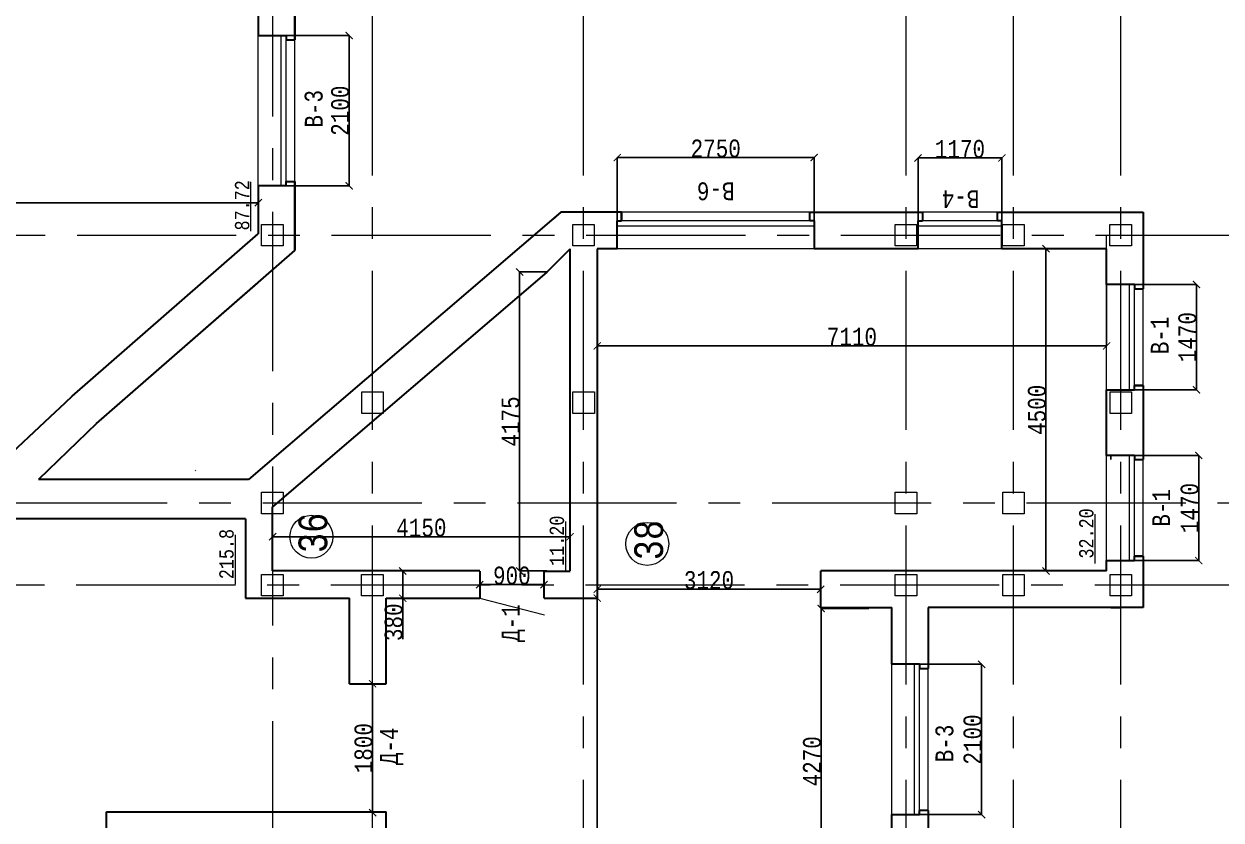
# Model space of a CAD drawing. Header units: millimetres. Extents: x -689206 to 4969298, y -1019800 to 703299.
# Drawn here: x -157068 to -140350, y -454345 to -443226 of the extents above; entities that cross this region are included whole.
import ezdxf

# ---------------------------------------------------------------- set-up
doc = ezdxf.new("R2010")
doc.units = ezdxf.units.MM
doc.linetypes.add('JIS_02_4.0', pattern=[5.5, 4, -1.5])
doc.linetypes.add('осеваяX2', pattern=[101.6, 63.5, -12.7, 12.7, -12.7])
for name, color, linetype, lineweight in [('несущие', 7, 'Continuous', 30), ('ОКНА', 250, 'Continuous', 20), ('ПЕРЕГОРОДКИ', 252, 'Continuous', 9), ('РАЗМЕРЫ', 7, 'Continuous', 9), ('сваи', 7, 'JIS_02_4.0', 30), ('стены', 7, 'Continuous', 20)]:
    doc.layers.add(name, color=color, linetype=linetype, lineweight=lineweight)
doc.layers.add('четотам', color=7, linetype='Continuous')
doc.styles.add('Аннотативный', font='isocteur.ttf', dxfattribs={"width": 0.7, "height": 250})
doc.dimstyles.new('Аннотативный', dxfattribs={"dimscale": 0, "dimtxt": 250, "dimasz": 100, "dimexe": 1.25, "dimexo": 0.625, "dimtad": 1, "dimdec": 0, "dimtxsty": 'Аннотативный', "dimblk": 'ARCHTICK', "dimcen": 2.5, "dimadec": 0, "dimazin": 0, "dimtfac": 1, "dimtdec": 0, "dimtmove": 0, "dimatfit": 3, "dimfxl": 1, "dimarcsym": 0})

# ---------------------------------------------------------------- blocks, each defined once
blk = doc.blocks.new('_ArchTick')
at = {"color": 0, "linetype": 'ByBlock', "const_width": 0.15}
blk.add_lwpolyline([(-0.5, -0.5), (0.5, 0.5)], dxfattribs=at)
blk = doc.blocks.new('*D3016')
at = {"layer": 'Defpoints', "color": 0, "lineweight": 30, "transparency": 16777216}
for p in [(-142795, -446365), (-142793, -446365), (-142795, -450866)]:
    blk.add_point(p, dxfattribs=at)
at = {"layer": 'стены', "color": 0, "lineweight": -2, "transparency": 16777216}
for p, q in [((-142794, -446365), (-142796, -446365)), ((-142795, -450866), (-142795, -446365)), ((-142795, -450866), (-142796, -450866))]:
    blk.add_line(p, q, dxfattribs=at)
at = {"layer": 'стены', "color": 0, "lineweight": -2, "transparency": 16777216, "xscale": 100, "yscale": 100, "zscale": 100}
for p, rotation in [((-142795, -446365), 90), ((-142795, -450866), 270)]:
    blk.add_blockref('_ArchTick', p, dxfattribs=dict(at, rotation=rotation))
at = {"layer": 'стены', "color": 0, "lineweight": 5, "transparency": 16777216, "insert": (-142920, -448615), "char_height": 250, "attachment_point": 5, "rotation": 90, "style": 'Аннотативный'}
blk.add_mtext('4500', dxfattribs=at)
blk = doc.blocks.new('*D2978')
at = {"layer": 'Defpoints', "color": 0, "lineweight": 30, "transparency": 16777216}
for p in [(-145935, -451389), (-145268, -451389), (-145268, -455661)]:
    blk.add_point(p, dxfattribs=at)
at = {"layer": 'стены', "color": 0, "lineweight": -2, "transparency": 16777216}
for p, q in [((-145269, -451389), (-145937, -451389)), ((-145935, -455661), (-145935, -451389)), ((-145269, -455661), (-145937, -455661))]:
    blk.add_line(p, q, dxfattribs=at)
at = {"layer": 'стены', "color": 0, "lineweight": -2, "transparency": 16777216, "xscale": 100, "yscale": 100, "zscale": 100}
for p, rotation in [((-145935, -451389), 90), ((-145935, -455661), 270)]:
    blk.add_blockref('_ArchTick', p, dxfattribs=dict(at, rotation=rotation))
at = {"layer": 'стены', "color": 0, "lineweight": 5, "transparency": 16777216, "insert": (-146061, -453525), "char_height": 250, "attachment_point": 5, "rotation": 90, "style": 'Аннотативный'}
blk.add_mtext('4270', dxfattribs=at)
blk = doc.blocks.new('*D2980')
at = {"layer": 'Defpoints', "color": 0, "lineweight": 30, "transparency": 16777216}
for p in [(-150146, -446690), (-149765, -446690), (-149765, -450866)]:
    blk.add_point(p, dxfattribs=at)
at = {"layer": 'стены', "color": 0, "lineweight": -2, "transparency": 16777216}
for p, q in [((-149766, -446690), (-150147, -446690)), ((-150146, -450866), (-150146, -446690)), ((-149766, -450866), (-150147, -450866))]:
    blk.add_line(p, q, dxfattribs=at)
at = {"layer": 'стены', "color": 0, "lineweight": -2, "transparency": 16777216, "xscale": 100, "yscale": 100, "zscale": 100}
for p, rotation in [((-150146, -446690), 90), ((-150146, -450866), 270)]:
    blk.add_blockref('_ArchTick', p, dxfattribs=dict(at, rotation=rotation))
at = {"layer": 'стены', "color": 0, "lineweight": 5, "transparency": 16777216, "insert": (-150271, -448778), "char_height": 250, "attachment_point": 5, "rotation": 90, "style": 'Аннотативный'}
blk.add_mtext('4175', dxfattribs=at)
blk = doc.blocks.new('*D3066')
at = {"layer": 'Defpoints', "color": 0, "lineweight": 30, "transparency": 16777216}
for p in [(-144581, -445098), (-144581, -446365), (-143411, -446365)]:
    blk.add_point(p, dxfattribs=at)
at = {"layer": 'ОКНА', "color": 0, "lineweight": -2, "transparency": 16777216}
for p, q in [((-144581, -446365), (-144581, -445097)), ((-143411, -445098), (-144581, -445098)), ((-143411, -446365), (-143411, -445097))]:
    blk.add_line(p, q, dxfattribs=at)
at = {"layer": 'ОКНА', "color": 0, "lineweight": -2, "transparency": 16777216, "xscale": 100, "yscale": 100, "zscale": 100}
for p, rotation in [((-144581, -445098), 179.9999999999743), ((-143411, -445098), 359.9999999999743)]:
    blk.add_blockref('_ArchTick', p, dxfattribs=dict(at, rotation=rotation))
at = {"layer": 'ОКНА', "color": 0, "lineweight": 5, "transparency": 16777216, "insert": (-143996, -444973), "char_height": 250, "attachment_point": 5, "style": 'Аннотативный'}
blk.add_mtext('1170', dxfattribs=at)
blk = doc.blocks.new('*D3088')
at = {"layer": 'Defpoints', "color": 0, "linetype": 'ByBlock', "lineweight": 30, "transparency": 16777216}
for p in [(-144949, -452170), (-143694, -452170), (-144949, -454270)]:
    blk.add_point(p, dxfattribs=at)
at = {"layer": 'РАЗМЕРЫ', "color": 0, "linetype": 'ByBlock', "lineweight": -2, "transparency": 16777216}
for p, q in [((-144948, -452170), (-143692, -452170)), ((-143694, -454270), (-143694, -452170)), ((-144948, -454270), (-143692, -454270))]:
    blk.add_line(p, q, dxfattribs=at)
at = {"layer": 'РАЗМЕРЫ', "color": 0, "linetype": 'ByBlock', "lineweight": -2, "transparency": 16777216, "xscale": 100, "yscale": 100, "zscale": 100}
for p, rotation in [((-143694, -452170), 90), ((-143694, -454270), 270)]:
    blk.add_blockref('_ArchTick', p, dxfattribs=dict(at, rotation=rotation))
at = {"layer": 'РАЗМЕРЫ', "color": 0, "linetype": 'ByBlock', "lineweight": 5, "transparency": 16777216, "insert": (-143819, -453220), "char_height": 250, "attachment_point": 5, "rotation": 90, "style": 'Аннотативный'}
blk.add_mtext('2100', dxfattribs=at)
blk = doc.blocks.new('*D3089')
at = {"layer": 'Defpoints', "color": 0, "linetype": 'ByBlock', "lineweight": 30, "transparency": 16777216}
for p in [(-141949, -449252), (-140661, -449252), (-141949, -450722)]:
    blk.add_point(p, dxfattribs=at)
at = {"layer": 'РАЗМЕРЫ', "color": 0, "linetype": 'ByBlock', "lineweight": -2, "transparency": 16777216}
for p, q in [((-141949, -449252), (-140660, -449252)), ((-140661, -450722), (-140661, -449252)), ((-141949, -450722), (-140660, -450722))]:
    blk.add_line(p, q, dxfattribs=at)
at = {"layer": 'РАЗМЕРЫ', "color": 0, "linetype": 'ByBlock', "lineweight": -2, "transparency": 16777216, "xscale": 100, "yscale": 100, "zscale": 100}
for p, rotation in [((-140661, -449252), 90), ((-140661, -450722), 270)]:
    blk.add_blockref('_ArchTick', p, dxfattribs=dict(at, rotation=rotation))
at = {"layer": 'РАЗМЕРЫ', "color": 0, "linetype": 'ByBlock', "lineweight": 5, "transparency": 16777216, "insert": (-140787, -449987), "char_height": 250, "attachment_point": 5, "rotation": 90, "style": 'Аннотативный'}
blk.add_mtext('1470', dxfattribs=at)
blk = doc.blocks.new('*D3090')
at = {"layer": 'Defpoints', "color": 0, "linetype": 'ByBlock', "lineweight": 30, "transparency": 16777216}
for p in [(-141949, -446865), (-141949, -448335), (-140693, -448335)]:
    blk.add_point(p, dxfattribs=at)
at = {"layer": 'РАЗМЕРЫ', "color": 0, "linetype": 'ByBlock', "lineweight": -2, "transparency": 16777216}
for p, q in [((-141949, -446865), (-140692, -446865)), ((-140693, -446865), (-140693, -448335)), ((-141949, -448335), (-140692, -448335))]:
    blk.add_line(p, q, dxfattribs=at)
at = {"layer": 'РАЗМЕРЫ', "color": 0, "linetype": 'ByBlock', "lineweight": -2, "transparency": 16777216, "xscale": 100, "yscale": 100, "zscale": 100}
for p, rotation in [((-140693, -446865), 90), ((-140693, -448335), 270)]:
    blk.add_blockref('_ArchTick', p, dxfattribs=dict(at, rotation=rotation))
at = {"layer": 'РАЗМЕРЫ', "color": 0, "linetype": 'ByBlock', "lineweight": 5, "transparency": 16777216, "insert": (-140819, -447600), "char_height": 250, "attachment_point": 5, "rotation": 90, "style": 'Аннотативный'}
blk.add_mtext('1470', dxfattribs=at)
blk = doc.blocks.new('*D3091')
at = {"layer": 'Defpoints', "color": 0, "linetype": 'ByBlock', "lineweight": 30, "transparency": 16777216}
for p in [(-148782, -445092), (-148782, -446365), (-146032, -446365)]:
    blk.add_point(p, dxfattribs=at)
at = {"layer": 'РАЗМЕРЫ', "color": 0, "linetype": 'ByBlock', "lineweight": -2, "transparency": 16777216}
for p, q in [((-148782, -446365), (-148782, -445091)), ((-146032, -445092), (-148782, -445092)), ((-146032, -446365), (-146032, -445091))]:
    blk.add_line(p, q, dxfattribs=at)
at = {"layer": 'РАЗМЕРЫ', "color": 0, "linetype": 'ByBlock', "lineweight": -2, "transparency": 16777216, "xscale": 100, "yscale": 100, "zscale": 100, "rotation": 180}
blk.add_blockref('_ArchTick', (-148782, -445092), dxfattribs=at)
at = {"layer": 'РАЗМЕРЫ', "color": 0, "linetype": 'ByBlock', "lineweight": -2, "transparency": 16777216, "xscale": 100, "yscale": 100, "zscale": 100}
blk.add_blockref('_ArchTick', (-146032, -445092), dxfattribs=at)
at = {"layer": 'РАЗМЕРЫ', "color": 0, "linetype": 'ByBlock', "lineweight": 5, "transparency": 16777216, "insert": (-147407, -444967), "char_height": 250, "attachment_point": 5, "style": 'Аннотативный'}
blk.add_mtext('2750', dxfattribs=at)
blk = doc.blocks.new('*D3098')
at = {"layer": 'Defpoints', "color": 0, "linetype": 'ByBlock', "lineweight": 30, "transparency": 16777216}
for p in [(-153796, -443387), (-152526, -443387), (-153796, -445487)]:
    blk.add_point(p, dxfattribs=at)
at = {"layer": 'РАЗМЕРЫ', "color": 0, "linetype": 'ByBlock', "lineweight": -2, "transparency": 16777216}
for p, q in [((-153796, -443387), (-152524, -443387)), ((-152526, -445487), (-152526, -443387)), ((-153796, -445487), (-152524, -445487))]:
    blk.add_line(p, q, dxfattribs=at)
at = {"layer": 'РАЗМЕРЫ', "color": 0, "linetype": 'ByBlock', "lineweight": -2, "transparency": 16777216, "xscale": 100, "yscale": 100, "zscale": 100}
for p, rotation in [((-152526, -443387), 90), ((-152526, -445487), 270)]:
    blk.add_blockref('_ArchTick', p, dxfattribs=dict(at, rotation=rotation))
at = {"layer": 'РАЗМЕРЫ', "color": 0, "linetype": 'ByBlock', "lineweight": 5, "transparency": 16777216, "insert": (-152651, -444437), "char_height": 250, "attachment_point": 5, "rotation": 90, "style": 'Аннотативный'}
blk.add_mtext('2100', dxfattribs=at)
blk = doc.blocks.new('*D3100')
at = {"layer": 'Defpoints', "color": 0, "linetype": 'ByBlock', "lineweight": 30, "transparency": 16777216}
for p in [(-168551, -445722), (-153796, -445722), (-153796, -445722)]:
    blk.add_point(p, dxfattribs=at)
at = {"layer": 'РАЗМЕРЫ', "color": 0, "linetype": 'ByBlock', "lineweight": -2, "transparency": 16777216}
for p, q in [((-168551, -445722), (-168551, -445721)), ((-168551, -445722), (-153796, -445722)), ((-153796, -445722), (-153796, -445721))]:
    blk.add_line(p, q, dxfattribs=at)
at = {"layer": 'РАЗМЕРЫ', "color": 0, "linetype": 'ByBlock', "lineweight": -2, "transparency": 16777216, "xscale": 100, "yscale": 100, "zscale": 100, "rotation": 180}
blk.add_blockref('_ArchTick', (-168551, -445722), dxfattribs=at)
at = {"layer": 'РАЗМЕРЫ', "color": 0, "linetype": 'ByBlock', "lineweight": -2, "transparency": 16777216, "xscale": 100, "yscale": 100, "zscale": 100}
blk.add_blockref('_ArchTick', (-153796, -445722), dxfattribs=at)
at = {"layer": 'РАЗМЕРЫ', "color": 0, "linetype": 'ByBlock', "lineweight": 5, "transparency": 16777216, "insert": (-161174, -445597), "char_height": 250, "attachment_point": 5, "style": 'Аннотативный'}
blk.add_mtext('14760', dxfattribs=at)
blk = doc.blocks.new('*D3101')
at = {"layer": 'Defpoints', "color": 0, "linetype": 'ByBlock', "lineweight": 30, "transparency": 16777216}
for p in [(-153595, -450388), (-153595, -450866), (-149441, -450866)]:
    blk.add_point(p, dxfattribs=at)
at = {"layer": 'РАЗМЕРЫ', "color": 0, "linetype": 'ByBlock', "lineweight": -2, "transparency": 16777216}
for p, q in [((-153595, -450865), (-153595, -450387)), ((-149441, -450388), (-153595, -450388)), ((-149441, -450865), (-149441, -450387))]:
    blk.add_line(p, q, dxfattribs=at)
at = {"layer": 'РАЗМЕРЫ', "color": 0, "linetype": 'ByBlock', "lineweight": -2, "transparency": 16777216, "xscale": 100, "yscale": 100, "zscale": 100, "rotation": 180}
blk.add_blockref('_ArchTick', (-153595, -450388), dxfattribs=at)
at = {"layer": 'РАЗМЕРЫ', "color": 0, "linetype": 'ByBlock', "lineweight": -2, "transparency": 16777216, "xscale": 100, "yscale": 100, "zscale": 100}
blk.add_blockref('_ArchTick', (-149441, -450388), dxfattribs=at)
at = {"layer": 'РАЗМЕРЫ', "color": 0, "linetype": 'ByBlock', "lineweight": 5, "transparency": 16777216, "insert": (-151518, -450262), "char_height": 250, "attachment_point": 5, "style": 'Аннотативный'}
blk.add_mtext('4150', dxfattribs=at)
blk = doc.blocks.new('*D3124')
at = {"layer": 'Defpoints', "color": 0, "linetype": 'ByBlock', "lineweight": 30, "transparency": 16777216}
for p in [(-151779, -450866), (-151779, -451246), (-151779, -451246)]:
    blk.add_point(p, dxfattribs=at)
at = {"layer": 'РАЗМЕРЫ', "color": 0, "linetype": 'ByBlock', "lineweight": -2, "transparency": 16777216}
for p, q in [((-151779, -450866), (-151780, -450866)), ((-151779, -450866), (-151779, -451246)), ((-151779, -451246), (-151780, -451246)), ((-151779, -451246), (-151779, -451819))]:
    blk.add_line(p, q, dxfattribs=at)
at = {"layer": 'РАЗМЕРЫ', "color": 0, "linetype": 'ByBlock', "lineweight": -2, "transparency": 16777216, "xscale": 100, "yscale": 100, "zscale": 100}
for p, rotation in [((-151779, -450866), 90), ((-151779, -451246), 270)]:
    blk.add_blockref('_ArchTick', p, dxfattribs=dict(at, rotation=rotation))
at = {"layer": 'РАЗМЕРЫ', "color": 0, "linetype": 'ByBlock', "lineweight": 5, "transparency": 16777216, "insert": (-151904, -451582), "char_height": 250, "attachment_point": 5, "rotation": 90, "style": 'Аннотативный'}
blk.add_mtext('380', dxfattribs=at)
blk = doc.blocks.new('*D3083')
at = {"layer": 'Defpoints', "color": 0, "linetype": 'ByBlock', "lineweight": 30, "transparency": 16777216}
for p in [(-152199, -452441), (-152199, -454241), (-152199, -454241)]:
    blk.add_point(p, dxfattribs=at)
at = {"layer": 'РАЗМЕРЫ', "color": 0, "linetype": 'ByBlock', "lineweight": -2, "transparency": 16777216}
for p, q in [((-152200, -452441), (-152201, -452441)), ((-152199, -452441), (-152199, -454241)), ((-152200, -454241), (-152201, -454241))]:
    blk.add_line(p, q, dxfattribs=at)
at = {"layer": 'РАЗМЕРЫ', "color": 0, "linetype": 'ByBlock', "lineweight": -2, "transparency": 16777216, "xscale": 100, "yscale": 100, "zscale": 100}
for p, rotation in [((-152199, -452441), 90), ((-152199, -454241), 270)]:
    blk.add_blockref('_ArchTick', p, dxfattribs=dict(at, rotation=rotation))
at = {"layer": 'РАЗМЕРЫ', "color": 0, "linetype": 'ByBlock', "lineweight": 5, "transparency": 16777216, "insert": (-152325, -453341), "char_height": 250, "attachment_point": 5, "rotation": 90, "style": 'Аннотативный'}
blk.add_mtext('1800', dxfattribs=at)
blk = doc.blocks.new('*D3174')
at = {"layer": 'Defpoints', "color": 0, "linetype": 'ByBlock', "lineweight": 30, "transparency": 16777216}
for p in [(-149061, -446365), (-141949, -446365), (-149061, -447723)]:
    blk.add_point(p, dxfattribs=at)
at = {"layer": 'РАЗМЕРЫ', "color": 0, "linetype": 'ByBlock', "lineweight": -2, "transparency": 16777216}
for p, q in [((-149061, -446366), (-149061, -447724)), ((-141949, -446366), (-141949, -447724)), ((-141949, -447723), (-149061, -447723))]:
    blk.add_line(p, q, dxfattribs=at)
at = {"layer": 'РАЗМЕРЫ', "color": 0, "linetype": 'ByBlock', "lineweight": -2, "transparency": 16777216, "xscale": 100, "yscale": 100, "zscale": 100, "rotation": 180}
blk.add_blockref('_ArchTick', (-149061, -447723), dxfattribs=at)
at = {"layer": 'РАЗМЕРЫ', "color": 0, "linetype": 'ByBlock', "lineweight": -2, "transparency": 16777216, "xscale": 100, "yscale": 100, "zscale": 100}
blk.add_blockref('_ArchTick', (-141949, -447723), dxfattribs=at)
at = {"layer": 'РАЗМЕРЫ', "color": 0, "linetype": 'ByBlock', "lineweight": 9, "transparency": 16777216, "insert": (-145505, -447597), "char_height": 250, "attachment_point": 5, "style": 'Аннотативный'}
blk.add_mtext('7110', dxfattribs=at)
blk = doc.blocks.new('*D3175')
at = {"layer": 'Defpoints', "color": 0, "linetype": 'ByBlock', "lineweight": 30, "transparency": 16777216}
for p in [(-149061, -451121), (-149061, -451121), (-145941, -451121)]:
    blk.add_point(p, dxfattribs=at)
at = {"layer": 'РАЗМЕРЫ', "color": 0, "linetype": 'ByBlock', "lineweight": -2, "transparency": 16777216}
for p, q in [((-149061, -451120), (-149061, -451119)), ((-145941, -451121), (-149061, -451121)), ((-145941, -451120), (-145941, -451119))]:
    blk.add_line(p, q, dxfattribs=at)
at = {"layer": 'РАЗМЕРЫ', "color": 0, "linetype": 'ByBlock', "lineweight": -2, "transparency": 16777216, "xscale": 100, "yscale": 100, "zscale": 100, "rotation": 180}
blk.add_blockref('_ArchTick', (-149061, -451121), dxfattribs=at)
at = {"layer": 'РАЗМЕРЫ', "color": 0, "linetype": 'ByBlock', "lineweight": -2, "transparency": 16777216, "xscale": 100, "yscale": 100, "zscale": 100}
blk.add_blockref('_ArchTick', (-145941, -451121), dxfattribs=at)
at = {"layer": 'РАЗМЕРЫ', "color": 0, "linetype": 'ByBlock', "lineweight": 5, "transparency": 16777216, "insert": (-147501, -450995), "char_height": 250, "attachment_point": 5, "style": 'Аннотативный'}
blk.add_mtext('3120', dxfattribs=at)
blk = doc.blocks.new('*D3185')
at = {"layer": 'Defpoints', "color": 0, "lineweight": 30, "ltscale": 150, "transparency": 16777216}
for p in [(-150704, -451057), (-150704, -451057), (-149804, -451057)]:
    blk.add_point(p, dxfattribs=at)
at = {"layer": 'РАЗМЕРЫ', "color": 0, "lineweight": -2, "ltscale": 150, "transparency": 16777216}
for p, q in [((-150704, -451057), (-150704, -451056)), ((-149804, -451057), (-150704, -451057)), ((-149804, -451058), (-149804, -451058))]:
    blk.add_line(p, q, dxfattribs=at)
at = {"layer": 'РАЗМЕРЫ', "color": 0, "lineweight": -2, "ltscale": 150, "transparency": 16777216, "xscale": 100, "yscale": 100, "zscale": 100, "rotation": 180}
blk.add_blockref('_ArchTick', (-150704, -451057), dxfattribs=at)
at = {"layer": 'РАЗМЕРЫ', "color": 0, "lineweight": -2, "ltscale": 150, "transparency": 16777216, "xscale": 100, "yscale": 100, "zscale": 100}
blk.add_blockref('_ArchTick', (-149804, -451057), dxfattribs=at)
at = {"layer": 'РАЗМЕРЫ', "color": 0, "lineweight": 5, "ltscale": 150, "transparency": 16777216, "insert": (-150254, -450932), "char_height": 250, "attachment_point": 5, "style": 'Аннотативный'}
blk.add_mtext('900', dxfattribs=at)
blk = doc.blocks.new('*D3192')
at = {"layer": 'Defpoints', "color": 0, "lineweight": 30, "ltscale": 15000, "transparency": 16777216}
for p in [(-149061, -451246), (-149061, -451246), (-149061, -467545)]:
    blk.add_point(p, dxfattribs=at)
at = {"layer": 'сваи', "color": 0, "lineweight": -2, "ltscale": 15000, "transparency": 16777216}
for p, q in [((-149062, -451246), (-149063, -451246)), ((-149061, -467545), (-149061, -451246)), ((-149061, -467545), (-149060, -467545))]:
    blk.add_line(p, q, dxfattribs=at)
at = {"layer": 'сваи', "color": 0, "lineweight": -2, "ltscale": 15000, "transparency": 16777216, "xscale": 100, "yscale": 100, "zscale": 100}
for p, rotation in [((-149061, -451246), 90), ((-149061, -467545), 270)]:
    blk.add_blockref('_ArchTick', p, dxfattribs=dict(at, rotation=rotation))
at = {"layer": 'сваи', "color": 0, "lineweight": 5, "ltscale": 15000, "transparency": 16777216, "insert": (-149187, -459395), "char_height": 250, "attachment_point": 5, "rotation": 90, "style": 'Аннотативный'}
blk.add_mtext('16300', dxfattribs=at)

msp = doc.modelspace()

# ---------------------------------------------------------------- linework, layer by layer
at = {"layer": 'несущие', "lineweight": 30}
for p, q in [((-141949.4, -445855.5), (-141439.4, -445855.5)), ((-141439.4, -445855.5), (-141439.4, -446925)), ((-141949.4, -446865), (-141949.4, -446365.5)), ((-141949.4, -449251.5), (-141949.4, -448335)), ((-141439.4, -448275), (-141439.4, -449311.5)), ((-141949.4, -450865.5), (-141949.4, -450721.5)), ((-141949.4, -450865.5), (-141949.4, -450721.5)), ((-141439.4, -450661.5), (-141439.4, -451375.5)), ((-141439.4, -451375.5), (-141949.4, -451375.5)), ((-141887, -451375.5), (-141749.4, -451375.5))]:
    msp.add_line(p, q, dxfattribs=at)
at = {"layer": 'несущие', "color": 0}
for p, q in [((-144581.1, -446365.5), (-144581.1, -445975.5)), ((-143411.1, -446365.5), (-143411.1, -445975.5)), ((-149765.4, -446690.4), (-149441.4, -446365.5)), ((-149441.4, -450865.5), (-149441.4, -446365.5)), ((-149061.4, -446365.5), (-149061.4, -451245.5)), ((-153975.5, -450140), (-153975.5, -451245.5)), ((-153975.5, -450865.5), (-153975.5, -451245.5)), ((-153975.5, -451245.5), (-152519.4, -451245.5)), ((-152009.4, -451245.5), (-150703.7, -451245.5)), ((-149803.7, -451245.5), (-149061.4, -451245.5)), ((-145941.4, -451375.5), (-144949.1, -451375.5)), ((-144949.1, -452169.9), (-144949.1, -451375.5)), ((-144439.1, -451375.5), (-144439.1, -452229.9)), ((-144439.1, -454209.9), (-144439.1, -455529.1)), ((-144949.1, -455661), (-144949.1, -454269.9))]:
    msp.add_line(p, q, dxfattribs=at)
at = {"layer": 'несущие', "color": 18, "linetype": 'ByBlock', "lineweight": 30, "true_color": 0x000000}
msp.add_line((-156570.4, -448590.7), (-156630.8, -448647.1), dxfattribs=at)
at = {"layer": 'ОКНА', "lineweight": 13}
for p, q in [((-153476.3, -445486.9), (-153476.3, -443386.9)), ((-153406.3, -445426.9), (-153406.3, -443446.9)), ((-148782.5, -446045.5), (-146032.5, -446045.5)), ((-146092.5, -445975.5), (-148722.5, -445975.5)), ((-143411.1, -445975.5), (-144581.1, -445975.5)), ((-144581.1, -446045.5), (-143411.1, -446045.5)), ((-141629.4, -448335), (-141629.4, -446865)), ((-141559.4, -448275), (-141559.4, -446925)), ((-141629.4, -450721.5), (-141629.4, -449251.5)), ((-141559.4, -450661.5), (-141559.4, -449311.5)), ((-144629.1, -454269.9), (-144629.1, -452169.9)), ((-144559.1, -454269.9), (-144559.1, -452169.9))]:
    msp.add_line(p, q, dxfattribs=at)
at = {"layer": 'ОКНА'}
msp.add_line((-153406.3, -445486.9), (-153476.3, -445486.9), dxfattribs=at)
at = {"layer": 'ОКНА', "color": 0}
msp.add_line((-141949.4, -446365.5), (-141949.4, -446175.5), dxfattribs=at)
at = {"layer": 'ОКНА', "color": 0, "lineweight": 15}
for p, q in [((-141949.4, -448335), (-141949.4, -446865)), ((-141949.4, -450721.5), (-141949.4, -449251.5)), ((-141439.4, -450661.5), (-141439.4, -449311.5))]:
    msp.add_line(p, q, dxfattribs=at)
at = {"layer": 'ОКНА', "color": 18, "lineweight": 30, "true_color": 0x000000}
for p, q in [((-141559.4, -446865), (-141559.4, -446925)), ((-141559.4, -446925), (-141439.4, -446925)), ((-141559.4, -448335), (-141559.4, -448275)), ((-141439.4, -448275), (-141559.4, -448275)), ((-141559.4, -449251.5), (-141559.4, -449311.5)), ((-141559.4, -449311.5), (-141439.4, -449311.5)), ((-141559.4, -450721.5), (-141559.4, -450661.5)), ((-141439.4, -450661.5), (-141559.4, -450661.5))]:
    msp.add_line(p, q, dxfattribs=at)
at = {"layer": 'ОКНА', "color": 0, "lineweight": 13}
for p, q in [((-141439.4, -448275), (-141439.4, -446925)), ((-144949.1, -454269.9), (-144949.1, -452169.9)), ((-144439.1, -454209.9), (-144439.1, -452229.9))]:
    msp.add_line(p, q, dxfattribs=at)
at = {"layer": 'ОКНА', "color": 7, "lineweight": 30, "true_color": 0xffffff}
for p, q in [((-141559.4, -448275), (-141439.4, -448275)), ((-141559.4, -450661.5), (-141439.4, -450661.5))]:
    msp.add_line(p, q, dxfattribs=at)
at = {"layer": 'ПЕРЕГОРОДКИ', "linetype": 'ByBlock', "lineweight": 9, "ltscale": 35}
msp.add_line((-150703.7, -451245.5), (-149796.8, -451478.3), dxfattribs=at)
at = {"layer": 'РАЗМЕРЫ', "linetype": 'осеваяX2', "lineweight": 5, "ltscale": 35}
for p, q in [((-153598.7, -424515.6), (-153598.7, -491568.3)), ((-167956.5, -449915.8), (-132779.1, -449915.8)), ((-132779.1, -451065.5), (-182620.4, -451065.5))]:
    msp.add_line(p, q, dxfattribs=at)
at = {"layer": 'РАЗМЕРЫ', "lineweight": 30}
for p, q in [((-153796.3, -442706.1), (-153796.3, -443386.9)), ((-153286.3, -442836.1), (-153286.3, -443446.9)), ((-153406.3, -443386.9), (-153406.3, -443446.9)), ((-153406.3, -443446.9), (-153286.3, -443446.9)), ((-153796.3, -445486.9), (-153796.3, -446042.1)), ((-153406.3, -445486.9), (-153406.3, -445426.9)), ((-153406.3, -445426.9), (-153286.3, -445426.9)), ((-153286.3, -445426.9), (-153286.3, -446391.1)), ((-148722.5, -445975.5), (-148722.5, -445855.5)), ((-148722.5, -445855.5), (-148722.5, -445975.5)), ((-146092.5, -445975.5), (-146092.5, -445855.5)), ((-144521.1, -445855.5), (-144521.1, -445975.5)), ((-143471.1, -445975.5), (-143471.1, -445855.5)), ((-153796.3, -446042.1), (-153796.3, -446159.3)), ((-148782.5, -445975.5), (-148722.5, -445975.5)), ((-146032.5, -445975.5), (-146092.5, -445975.5)), ((-144581.1, -445975.5), (-144521.1, -445975.5)), ((-143411.1, -445975.5), (-143471.1, -445975.5)), ((-156394.9, -448426.8), (-153796.3, -446159.3)), ((-156056.7, -448808.5), (-153286.3, -446391.1)), ((-156570.4, -448590.7), (-156394.9, -448426.8)), ((-144559.1, -452169.9), (-144559.1, -452229.9)), ((-144559.1, -452229.9), (-144439.1, -452229.9)), ((-144559.1, -454269.9), (-144559.1, -454209.9)), ((-144439.1, -454209.9), (-144559.1, -454209.9))]:
    msp.add_line(p, q, dxfattribs=at)
at = {"layer": 'РАЗМЕРЫ'}
for p, q in [((-153796.3, -445486.9), (-153796.3, -443386.9)), ((-153286.3, -445426.9), (-153286.3, -443446.9)), ((-153897.4, -446121.8), (-153897.4, -445432.5)), ((-142107.4, -450760.8), (-142107.4, -450071.6)), ((-149501.6, -450862.7), (-149501.6, -450173.4)), ((-154115.7, -451049), (-154115.7, -450359.8))]:
    msp.add_line(p, q, dxfattribs=at)
at = {"layer": 'РАЗМЕРЫ', "lineweight": 13}
for p, q in [((-146092.5, -445855.5), (-148722.5, -445855.5)), ((-143471.1, -445855.5), (-144521.1, -445855.5)), ((-146032.5, -446365.5), (-148782.5, -446365.5)), ((-143401.4, -446365.5), (-144581.1, -446365.5))]:
    msp.add_line(p, q, dxfattribs=at)
at = {"layer": 'РАЗМЕРЫ', "linetype": 'ByBlock', "lineweight": 30}
for p, q in [((-156630.8, -448647.1), (-157499.2, -449458.3)), ((-156056.7, -448808.5), (-156866.7, -449587.4)), ((-153932.6, -449588.2), (-156866.7, -449587.4)), ((-152519.4, -452440.5), (-152009.4, -452440.5)), ((-155915.1, -460690), (-155915.1, -454230)), ((-152009.4, -454620.6), (-152009.4, -454230))]:
    msp.add_line(p, q, dxfattribs=at)
at = {"layer": 'РАЗМЕРЫ', "lineweight": 30, "ltscale": 150}
for p, q in [((-150703.7, -450868.8), (-150703.7, -451245.5)), ((-149803.7, -451245.5), (-149803.7, -450868.8)), ((-149803.7, -450868.8), (-149441.4, -450868.8)), ((-155915.1, -454230), (-152009.4, -454230))]:
    msp.add_line(p, q, dxfattribs=at)
at = {"layer": 'стены', "linetype": 'осеваяX2', "lineweight": 5, "ltscale": 35}
for p, q in [((-152199.4, -491568.3), (-152199.4, -424515.6)), ((-149251.4, -491568.3), (-149251.4, -424515.6)), ((-144749.4, -491568.3), (-144749.4, -424515.6)), ((-143249.4, -491568.3), (-143249.4, -424515.6)), ((-141749.4, -491568.3), (-141749.4, -424515.6)), ((-181218.9, -446175.5), (-132779.1, -446175.5))]:
    msp.add_line(p, q, dxfattribs=at)
at = {"layer": 'стены', "lineweight": 30}
for p, q in [((-153286.3, -443446.9), (-153286.3, -442836.1)), ((-153406.3, -445486.9), (-153796.3, -445486.9)), ((-153286.3, -446391.1), (-153286.3, -445426.9)), ((-149568.9, -445855.5), (-153932.6, -449588.2)), ((-149571, -445855.5), (-149681.4, -445951.7)), ((-148722.5, -445855.5), (-149568.9, -445855.5)), ((-146092.5, -445855.5), (-144521.1, -445855.5)), ((-143471.1, -445855.5), (-141887, -445855.5)), ((-148782.5, -446365.5), (-149061.4, -446365.5)), ((-144581.1, -446365.5), (-146032.5, -446365.5)), ((-141949.4, -446365.5), (-143411.1, -446365.5)), ((-149765.4, -446690.4), (-153595.5, -449970.7)), ((-156056.7, -448808.5), (-153796.3, -446836.1)), ((-156056.7, -448808.5), (-153807.3, -446845.8)), ((-151560.5, -448228), (-151560.5, -448227.8)), ((-151680.5, -448332.5), (-151680.5, -448330.5)), ((-154675.4, -449460.2), (-154674.4, -449460.7)), ((-153595.5, -450865.5), (-153595.5, -449970.7)), ((-153975.5, -450140), (-160114.9, -450140)), ((-150703.7, -450865.5), (-153595.5, -450865.5)), ((-141949.4, -450865.5), (-145941.4, -450865.5)), ((-145941.4, -451375.5), (-145941.4, -450865.5)), ((-152519.4, -452440.5), (-152519.4, -451245.5)), ((-152009.4, -452440.5), (-152009.4, -451245.5)), ((-141887, -451375.5), (-144439.1, -451375.5)), ((-144559.1, -452169.9), (-144949.1, -452169.9)), ((-144949.1, -454269.9), (-144559.1, -454269.9))]:
    msp.add_line(p, q, dxfattribs=at)
at = {"layer": 'стены', "color": 18, "lineweight": 30, "true_color": 0x000000}
for p, q in [((-153796.3, -443386.9), (-153406.3, -443386.9)), ((-148782.5, -446365.5), (-148782.5, -445975.5)), ((-146032.5, -445975.5), (-146032.5, -446365.5)), ((-141559.4, -446865), (-141949.4, -446865)), ((-141949.4, -448335), (-141559.4, -448335)), ((-141559.4, -449251.5), (-141949.4, -449251.5)), ((-141949.4, -450721.5), (-141559.4, -450721.5))]:
    msp.add_line(p, q, dxfattribs=at)
at = {"layer": 'стены'}
for p, q in [((-148722.5, -445855.5), (-149568.9, -445855.5)), ((-146092.5, -445855.5), (-145462, -445855.5)), ((-142832, -445855.5), (-142301.4, -445855.5)), ((-141887, -445855.5), (-142397, -445855.5))]:
    msp.add_line(p, q, dxfattribs=at)
at = {"layer": 'стены', "color": 152, "lineweight": 25, "true_color": 0x2776bb}
msp.add_line((-141887, -449311.2), (-141887, -449251.2), dxfattribs=at)
at = {"layer": 'стены', "lineweight": 20}
for points in [[(-153748.7, -446325.5), (-153748.7, -446025.5), (-153448.7, -446025.5), (-153448.7, -446325.5)], [(-149403.4, -446325.5), (-149403.4, -446025.5), (-149103.4, -446025.5), (-149103.4, -446325.5)], [(-144901.4, -446325.5), (-144901.4, -446025.5), (-144601.4, -446025.5), (-144601.4, -446325.5)], [(-143401.4, -446325.5), (-143401.4, -446025.5), (-143101.4, -446025.5), (-143101.4, -446325.5)], [(-141901.4, -446325.5), (-141901.4, -446025.5), (-141601.4, -446025.5), (-141601.4, -446325.5)], [(-152350.4, -448665.6), (-152350.4, -448365.6), (-152050.4, -448365.6), (-152050.4, -448665.6)], [(-149401.4, -448665.6), (-149401.4, -448365.6), (-149101.4, -448365.6), (-149101.4, -448665.6)], [(-141899.4, -448665.6), (-141899.4, -448365.6), (-141599.4, -448365.6), (-141599.4, -448665.6)], [(-144899.4, -450065.8), (-144899.4, -449765.8), (-144599.4, -449765.8), (-144599.4, -450065.8)], [(-143399.4, -450065.8), (-143399.4, -449765.8), (-143099.4, -449765.8), (-143099.4, -450065.8)], [(-153748.7, -451215.5), (-153748.7, -450915.5), (-153448.7, -450915.5), (-153448.7, -451215.5)], [(-152353.2, -451215.5), (-152353.2, -450915.5), (-152053.2, -450915.5), (-152053.2, -451215.5)], [(-144899.4, -451215.5), (-144899.4, -450915.5), (-144599.4, -450915.5), (-144599.4, -451215.5)], [(-143399.4, -451215.5), (-143399.4, -450915.5), (-143099.4, -450915.5), (-143099.4, -451215.5)], [(-141899.4, -451215.5), (-141899.4, -450915.5), (-141599.4, -450915.5), (-141599.4, -451215.5)]]:
    msp.add_lwpolyline(points, close=True, dxfattribs=at)
at = {"layer": 'стены'}
msp.add_lwpolyline([(-153748.7, -450065.8), (-153748.7, -449765.8), (-153448.7, -449765.8), (-153448.7, -450065.8)], close=True, dxfattribs=at)
at = {"layer": 'четотам', "lineweight": 13}
for centre in [(-153053.7, -450388.1), (-148363.7, -450488.3)]:
    msp.add_circle(centre, 300, dxfattribs=at)

# ---------------------------------------------------------------- texts
at = {"layer": 'РАЗМЕРЫ', "lineweight": 20, "ltscale": 150, "char_height": 250, "width": 922.913, "attachment_point": 1, "style": 'Аннотативный'}
for s, insert, rotation in [('В-3', (-153145.5, -444674.6), 90.25592), ('В-6', (-147143.7, -445688.3), 180), ('В-4', (-143723.7, -445798.3), 180), ('В-1', (-141330.9, -447838.3), 90), ('В-1', (-141310.9, -450248.3), 90), ('Д-1', (-150394.3, -451858.3), 90), ('Д-4', (-152094.3, -453578.3), 90), ('В-3', (-144338, -453538.3), 90)]:
    msp.add_mtext(s, dxfattribs=dict(at, insert=insert, rotation=rotation))
at = {"layer": 'РАЗМЕРЫ', "char_height": 200, "width": 656.117, "attachment_point": 1, "rotation": 90, "style": 'Аннотативный'}
for s, insert in [('87.72', (-154121.5, -446110.1)), ('32.20', (-142331.5, -450692.5)), ('11.20', (-149725.7, -450794.4)), ('215.8', (-154339.7, -450980.7))]:
    msp.add_mtext(s, dxfattribs=dict(at, insert=insert))
at = {"layer": 'РАЗМЕРЫ', "lineweight": 13, "ltscale": 150, "char_height": 401.1, "width": 1460, "attachment_point": 1, "rotation": 90, "style": 'Аннотативный'}
for s, insert in [('36', (-153233.6, -450616.1)), ('38', (-148543.6, -450716.3))]:
    msp.add_mtext(s, dxfattribs=dict(at, insert=insert))

# ---------------------------------------------------------------- dimensions: what is measured, and where the dimension line sits
at = {"layer": 'ОКНА', "lineweight": 5}
dim = msp.add_aligned_dim(p1=(-143411.1, -446365.5), p2=(-144581.1, -446365.5), distance=-1267.3, dimstyle='Аннотативный', dxfattribs=at)
dim.commit()
dim.dimension.update_dxf_attribs({"geometry": '*D3066', "text_midpoint": (-143996.1, -444972.5)})
at = {"layer": 'РАЗМЕРЫ', "color": 18, "linetype": 'ByBlock', "lineweight": 5, "true_color": 0x000000}
for base, p1, p2, angle, picture, middle in [((-152525.6, -443386.9), (-153796.3, -445486.9), (-153796.3, -443386.9), 90, '*D3098', (-152651.2, -444436.9)), ((-148782.5, -445092.5), (-146032.5, -446365.5), (-148782.5, -446365.5), 180, '*D3091', (-147407.5, -444966.9)), ((-140693, -448335), (-141949.4, -446865), (-141949.4, -448335), 90, '*D3090', (-140818.6, -447600)), ((-140661.3, -449251.5), (-141949.4, -450721.5), (-141949.4, -449251.5), 90, '*D3089', (-140787, -449986.5)), ((-151778.9, -451245.5), (-151778.9, -450865.5), (-151778.9, -451245.5), 90, '*D3124', (-151904.5, -451582.4)), ((-143693.7, -452169.9), (-144949.1, -454269.9), (-144949.1, -452169.9), 90, '*D3088', (-143819.4, -453219.9))]:
    dim = msp.add_linear_dim(base=base, p1=p1, p2=p2, angle=angle, dimstyle='Аннотативный', dxfattribs=at)
    dim.commit()
    dim.dimension.update_dxf_attribs({"geometry": picture, "text_midpoint": middle})
for base, p1, p2, text, picture, middle in [((-153796.3, -445722.1), (-168551.4, -445722.1), (-153796.3, -445722.1), '14760', '*D3100', (-161173.8, -445596.5)), ((-153595.5, -450388.1), (-149441.4, -450865.5), (-153595.5, -450865.5), '4150', '*D3101', (-151518.4, -450262.5))]:
    dim = msp.add_linear_dim(base=base, p1=p1, p2=p2, angle=180, text=text, dimstyle='Аннотативный', dxfattribs=at)
    dim.commit()
    dim.dimension.update_dxf_attribs({"geometry": picture, "text_midpoint": middle})
at = {"layer": 'РАЗМЕРЫ', "linetype": 'ByBlock', "lineweight": 9}
dim = msp.add_linear_dim(base=(-149061.4, -447722.7), p1=(-141949.4, -446365.5), p2=(-149061.4, -446365.5), angle=180, text='7110', dimstyle='Аннотативный', dxfattribs=at)
dim.commit()
dim.dimension.update_dxf_attribs({"geometry": '*D3174', "text_midpoint": (-145505.4, -447597.1)})
at = {"layer": 'РАЗМЕРЫ', "lineweight": 5, "ltscale": 150}
dim = msp.add_linear_dim(base=(-150703.7, -451057.2), p1=(-149803.7, -451057.2), p2=(-150703.7, -451057.2), angle=180, dimstyle='Аннотативный', dxfattribs=at)
dim.commit()
dim.dimension.update_dxf_attribs({"geometry": '*D3185', "text_midpoint": (-150253.7, -450931.5)})
at = {"layer": 'РАЗМЕРЫ', "linetype": 'ByBlock', "lineweight": 5}
dim = msp.add_linear_dim(base=(-149061.4, -451120.5), p1=(-145941.4, -451120.5), p2=(-149061.4, -451120.5), angle=180, dimstyle='Аннотативный', dxfattribs=at)
dim.commit()
dim.dimension.update_dxf_attribs({"geometry": '*D3175', "text_midpoint": (-147501.4, -450994.9)})
dim = msp.add_aligned_dim(p1=(-152199.4, -452440.5), p2=(-152199.4, -454240.6), distance=0, dimstyle='Аннотативный', dxfattribs=at)
dim.commit()
dim.dimension.update_dxf_attribs({"geometry": '*D3083', "text_midpoint": (-152325.1, -453340.6)})
at = {"layer": 'сваи', "lineweight": 5, "ltscale": 15000}
dim = msp.add_linear_dim(base=(-149061.4, -451245.5), p1=(-149061.5, -467544.8), p2=(-149061.4, -451245.5), angle=90, text='16300', dimstyle='Аннотативный', dxfattribs=at)
dim.commit()
dim.dimension.update_dxf_attribs({"geometry": '*D3192', "text_midpoint": (-149187, -459395.2)})
at = {"layer": 'стены', "lineweight": 5}
for base, p1, p2, picture, middle in [((-142794.7, -446365.5), (-142794.7, -450865.5), (-142793.5, -446365.5), '*D3016', (-142920.4, -448615.5)), ((-150145.7, -446690.4), (-149765.4, -450865.5), (-149765.4, -446690.4), '*D2980', (-150271.4, -448777.9))]:
    dim = msp.add_linear_dim(base=base, p1=p1, p2=p2, angle=90, dimstyle='Аннотативный', dxfattribs=at)
    dim.commit()
    dim.dimension.update_dxf_attribs({"geometry": picture, "text_midpoint": middle})
dim = msp.add_linear_dim(base=(-145935.4, -451389), p1=(-145268.1, -455661), p2=(-145268.1, -451389), angle=90, text='4270', dimstyle='Аннотативный', dxfattribs=at)
dim.commit()
dim.dimension.update_dxf_attribs({"geometry": '*D2978', "text_midpoint": (-146061.1, -453525)})

doc.saveas('drawing.dxf')
